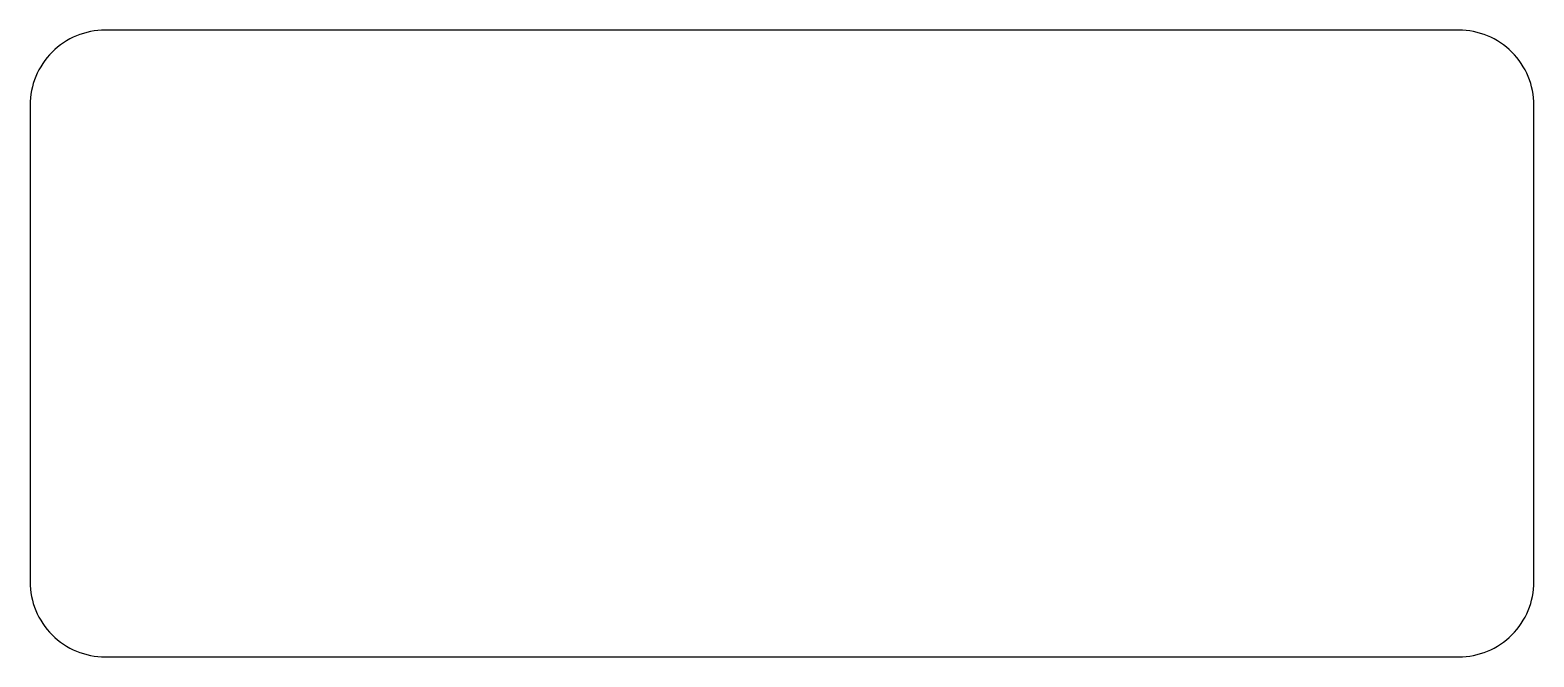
# Model space of a CAD drawing. Header units: millimetres. Extents: x 0 to 60, y 0 to 25.
import ezdxf

# ---------------------------------------------------------------- set-up
doc = ezdxf.new("R2010")
doc.units = ezdxf.units.MM
doc.layers.add('Camada 1', color=7, linetype='Continuous')

msp = doc.modelspace()

# ---------------------------------------------------------------- linework, layer by layer
at = {"layer": 'Camada 1', "color": 31}
msp.add_open_spline([(3, 25), (21, 25), (39, 25), (57, 25), (57.796, 25), (58.559, 24.684), (59.121, 24.121), (59.684, 23.559), (60, 22.796), (60, 22), (60, 15.667), (60, 9.333), (60, 3), (60, 2.204), (59.684, 1.441), (59.121, 0.879), (58.559, 0.316), (57.796, 0), (57, 0), (39, 0), (21, 0), (3, 0), (2.204, 0), (1.441, 0.316), (0.879, 0.879), (0.316, 1.441), (0, 2.204), (0, 3), (0, 9.333), (0, 15.667), (0, 22), (0, 22.796), (0.316, 23.559), (0.879, 24.121), (1.441, 24.684), (2.204, 25), (3, 25)], degree=3, knots=[0, 0, 0, 0, 0.083333, 0.083333, 0.083333, 0.166667, 0.166667, 0.166667, 0.25, 0.25, 0.25, 0.333333, 0.333333, 0.333333, 0.416667, 0.416667, 0.416667, 0.5, 0.5, 0.5, 0.583333, 0.583333, 0.583333, 0.666667, 0.666667, 0.666667, 0.75, 0.75, 0.75, 0.833333, 0.833333, 0.833333, 0.916667, 0.916667, 0.916667, 1, 1, 1, 1], dxfattribs=at)

doc.saveas('drawing.dxf')
